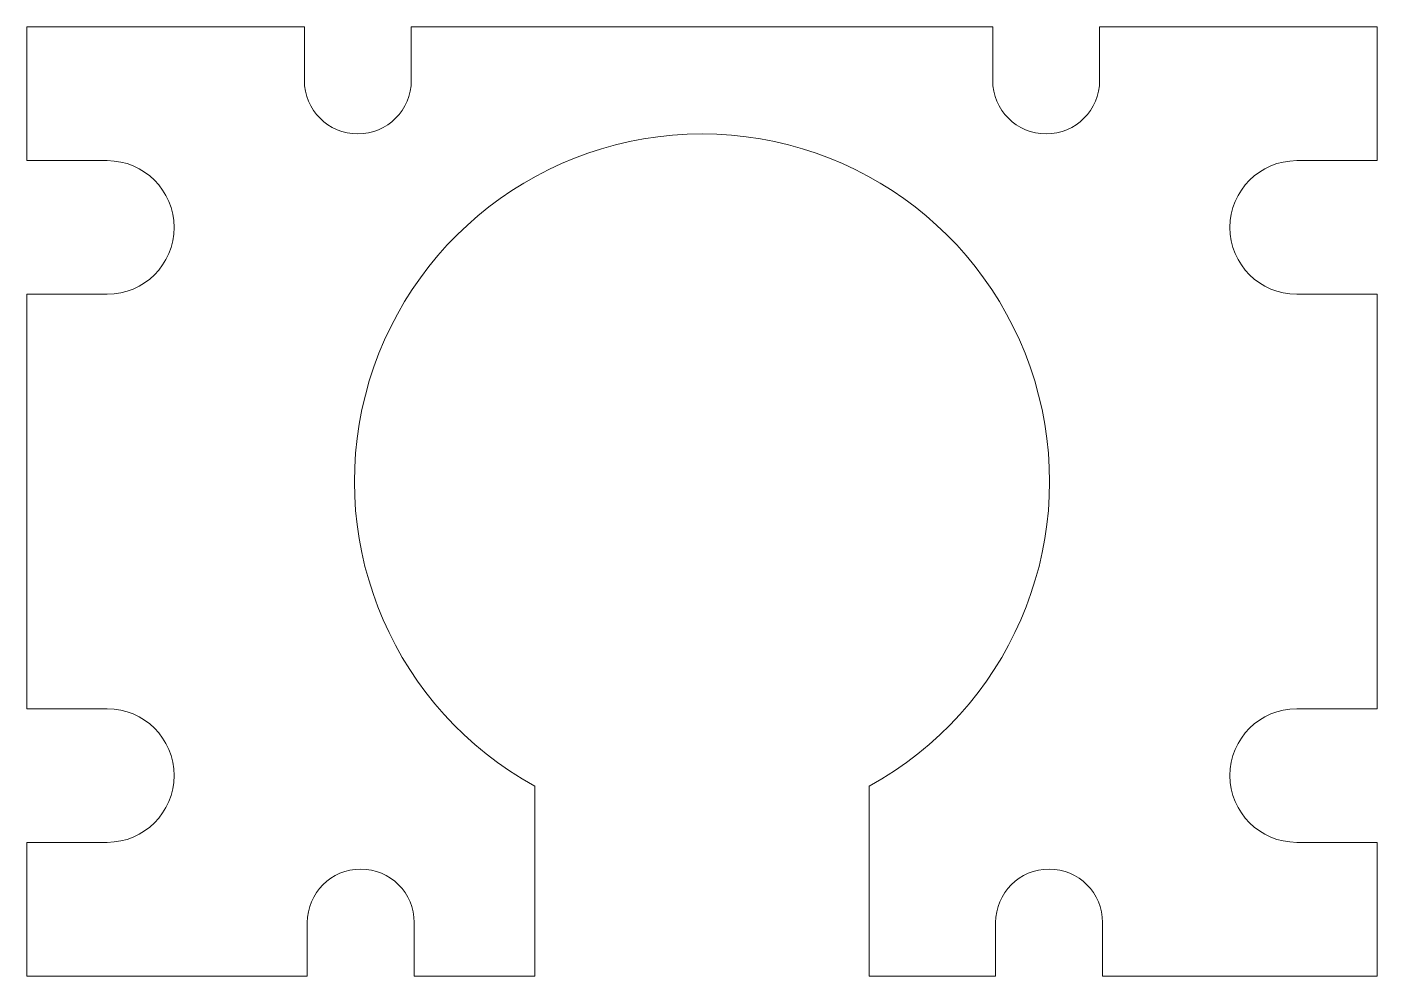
# Model space of a CAD drawing. Header units: millimetres. Extents: x -50 to 51, y -36 to 36.
import ezdxf

# ---------------------------------------------------------------- set-up
doc = ezdxf.new("R2010")
doc.units = ezdxf.units.MM
doc.layers.add('layer 1', color=6, linetype='Continuous', lineweight=0, true_color=0xff00ff)

msp = doc.modelspace()

# ---------------------------------------------------------------- linework, layer by layer
at = {"layer": 'layer 1'}
for p, q in [((-50.5, 35.5), (-50.5, 25.5)), ((-29.75, 35.5), (-50.5, 35.5)), ((-29.75, 31.5), (-29.75, 35.5)), ((-21.75, 31.5), (-21.75, 35.5)), ((-21.75, 35.5), (21.75, 35.5)), ((21.75, 31.5), (21.75, 35.5)), ((29.75, 31.5), (29.75, 35.5)), ((29.75, 35.5), (50.5, 35.5)), ((50.5, 25.5), (50.5, 35.5)), ((-50.5, 25.5), (-44.5, 25.5)), ((50.5, 25.5), (44.5, 25.5)), ((-50.5, 15.5), (-44.5, 15.5)), ((-50.5, 15.5), (-50.5, -15.5)), ((50.5, 15.5), (44.5, 15.5)), ((50.5, -15.5), (50.5, 15.5)), ((-50.5, -15.5), (-44.5, -15.5)), ((50.5, -15.5), (44.5, -15.5)), ((-12.5, -35.5), (-12.5, -21.3)), ((12.5, -21.3), (12.5, -35.5)), ((-50.5, -25.5), (-44.5, -25.5)), ((-50.5, -25.5), (-50.5, -35.5)), ((50.5, -25.5), (44.5, -25.5)), ((50.5, -35.5), (50.5, -25.5)), ((-29.53, -31.5), (-29.53, -35.5)), ((-21.53, -31.5), (-21.53, -35.5)), ((21.97, -31.5), (21.97, -35.5)), ((29.97, -31.5), (29.97, -35.5)), ((-29.53, -35.5), (-50.5, -35.5)), ((-12.5, -35.5), (-21.53, -35.5)), ((21.97, -35.5), (12.5, -35.5)), ((29.97, -35.5), (50.5, -35.5))]:
    msp.add_line(p, q, dxfattribs=at)
for centre, radius, start, end in [((-25.75, 31.5), 4, 180, 0), ((25.75, 31.5), 4, 180, 0), ((0, 1.5), 26, 298.7357, 241.2643), ((-44.5, 20.5), 5, 270, 90), ((44.5, 20.5), 5, 90, 270), ((-44.5, -20.5), 5, 270, 90), ((44.5, -20.5), 5, 90, 270), ((-25.53, -31.5), 4, 0, 180), ((25.97, -31.5), 4, 0, 180)]:
    msp.add_arc(centre, radius, start, end, dxfattribs=at)

doc.saveas('drawing.dxf')
